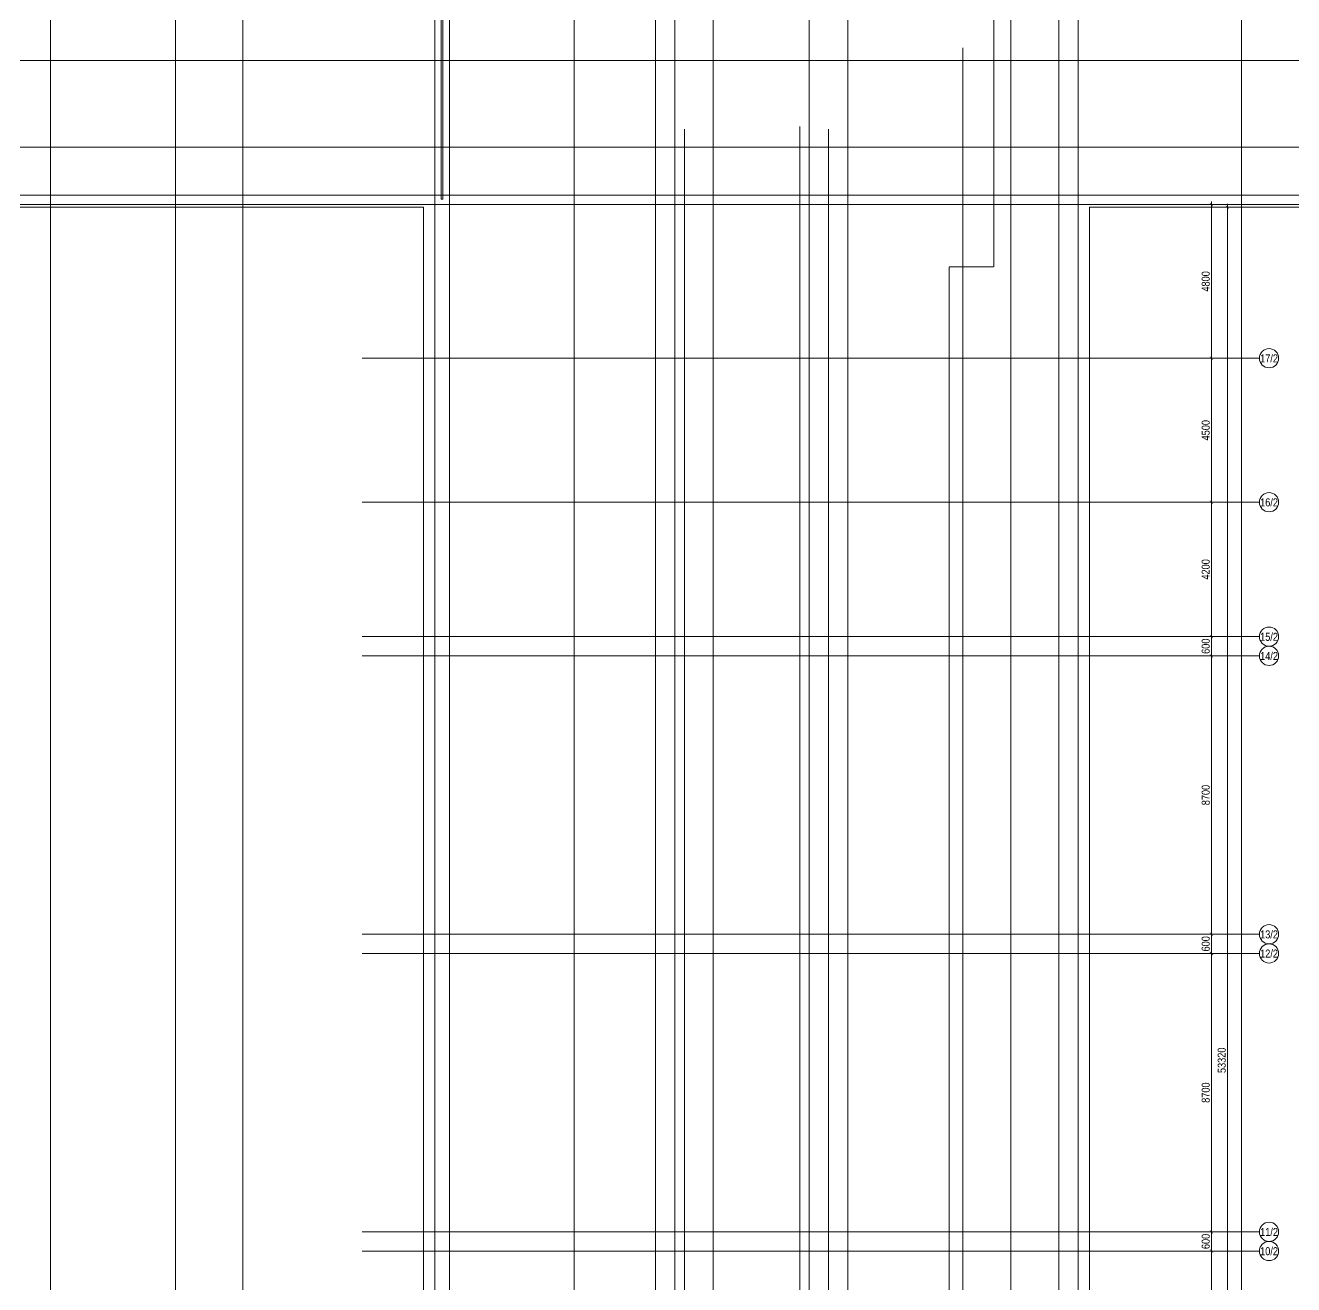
# Model space of a CAD drawing. Header units: millimetres. Extents: x -65509 to 912790, y 446 to 713294.
# Drawn here: x 142133 to 181755, y 592411 to 631762 of the extents above; entities that cross this region are included whole.
import ezdxf
from ezdxf.enums import TextEntityAlignment as Align

# ---------------------------------------------------------------- set-up
doc = ezdxf.new("R2010")
doc.units = ezdxf.units.MM
doc.linetypes.add('CENTER2', pattern=[28.575, 19.05, -3.175, 3.175, -3.175])
doc.linetypes.add('DASHED', pattern=[19.05, 12.7, -6.35])
doc.layers.get('Defpoints').update_dxf_attribs({"color": 250})
doc.layers.add('АР_Делит', color=250, linetype='Continuous', lineweight=0, plot=False)
for name, color, linetype, lineweight in [('АР_Колонны', 250, 'Continuous', 30), ('АР_Разрезы марка', 7, 'Continuous', 13), ('РД_Оси_100', 250, 'Continuous', 0), ('РД_Оси_размер', 250, 'Continuous', 0)]:
    doc.layers.add(name, color=color, linetype=linetype, lineweight=lineweight)
doc.styles.add('style1', font='ARIALN.TTF')
doc.styles.add('ккк', font='isocpeur.ttf', dxfattribs={"width": 0.85, "oblique": 15})
doc.dimstyles.new('Dim100_ареал', dxfattribs={"dimscale": 100, "dimtxt": 2.5, "dimasz": 1, "dimexe": 1, "dimexo": 1, "dimgap": 0.5, "dimtad": 1, "dimzin": 12, "dimdsep": 46, "dimtxsty": 'style1', "dimblk": 'ARCHTICK', "dimcen": 1, "dimdle": 1, "dimclrd": 256, "dimclre": 256, "dimaunit": 1, "dimadec": 0, "dimazin": 3, "dimtfac": 1, "dimtmove": 1, "dimatfit": 3, "dimldrblk": 'OPEN30', "dimfxl": 4, "dimfxlon": 1, "dimtolj": 1, "dimtzin": 0, "dimlwd": 9, "dimlwe": 9, "dimarcsym": 0})

# ---------------------------------------------------------------- blocks, each defined once
blk = doc.blocks.new('A-iden')
at = {"linetype": 'Continuous', "lineweight": 5}
blk.add_circle((0, -4), 3, dxfattribs=at)
at = {"color": 0, "linetype": 'Continuous', "lineweight": 20, "style": 'ккк', "width": 0.85}
blk.add_attdef('ID', text='', height=8, dxfattribs=at).set_placement((0.31, -3.85), align=Align.MIDDLE_CENTER)
blk = doc.blocks.new('_ArchTick')
at = {"color": 0, "linetype": 'ByBlock', "const_width": 0.15}
blk.add_lwpolyline([(-0.5, -0.5), (0.5, 0.5)], dxfattribs=at)
blk = doc.blocks.new('*D229')
at = {"layer": 'Defpoints', "color": 0, "transparency": 16777216}
for p in [(68364, 68320), (70364, 68320), (68364, 15000)]:
    blk.add_point(p, dxfattribs=at)
at = {"layer": 'РД_Оси_размер', "color": 0, "lineweight": 5, "transparency": 16777216}
for p, q in [((70164, 68320), (70464, 68320)), ((70364, 14900), (70364, 68420)), ((70164, 15000), (70464, 15000))]:
    blk.add_line(p, q, dxfattribs=at)
at = {"layer": 'РД_Оси_размер', "color": 0, "lineweight": 5, "transparency": 16777216, "xscale": 100, "yscale": 100, "zscale": 100}
for p, rotation in [((70364, 68320), 90), ((70364, 15000), 270)]:
    blk.add_blockref('_ArchTick', p, dxfattribs=dict(at, rotation=rotation))
at = {"layer": 'РД_Оси_размер', "color": 0, "transparency": 16777216, "insert": (70186, 41660), "char_height": 250, "attachment_point": 5, "rotation": 90, "style": 'style1'}
blk.add_mtext('\\A1;53320', dxfattribs=at)
blk = doc.blocks.new('_Open30')
at = {"color": 0, "linetype": 'ByBlock', "lineweight": -2}
for p, q in [((-1, 0.27), (0, 0)), ((0, 0), (-1, -0.27)), ((0, 0), (-1, 0))]:
    blk.add_line(p, q, dxfattribs=at)
blk = doc.blocks.new('*D207')
at = {"layer": 'Defpoints', "color": 0, "transparency": 16777216}
for p in [(68364, 68400), (68364, 63600), (69864, 63600)]:
    blk.add_point(p, dxfattribs=at)
at = {"layer": 'РД_Оси_размер', "color": 0, "lineweight": 5, "transparency": 16777216}
for p, q in [((69664, 68400), (69964, 68400)), ((69864, 68500), (69864, 63500)), ((69664, 63600), (69964, 63600))]:
    blk.add_line(p, q, dxfattribs=at)
at = {"layer": 'РД_Оси_размер', "color": 0, "lineweight": 5, "transparency": 16777216, "xscale": 100, "yscale": 100, "zscale": 100}
for p, rotation in [((69864, 68400), 90), ((69864, 63600), 270)]:
    blk.add_blockref('_ArchTick', p, dxfattribs=dict(at, rotation=rotation))
at = {"layer": 'РД_Оси_размер', "color": 0, "transparency": 16777216, "insert": (69686, 66000), "char_height": 250, "attachment_point": 5, "rotation": 90, "style": 'style1'}
blk.add_mtext('\\A1;4800', dxfattribs=at)
blk = doc.blocks.new('*D208')
at = {"layer": 'Defpoints', "color": 0, "transparency": 16777216}
for p in [(68364, 63600), (68364, 59100), (69864, 59100)]:
    blk.add_point(p, dxfattribs=at)
at = {"layer": 'РД_Оси_размер', "color": 0, "lineweight": 5, "transparency": 16777216}
for p, q in [((69664, 63600), (69964, 63600)), ((69864, 63700), (69864, 59000)), ((69664, 59100), (69964, 59100))]:
    blk.add_line(p, q, dxfattribs=at)
at = {"layer": 'РД_Оси_размер', "color": 0, "lineweight": 5, "transparency": 16777216, "xscale": 100, "yscale": 100, "zscale": 100}
for p, rotation in [((69864, 63600), 90), ((69864, 59100), 270)]:
    blk.add_blockref('_ArchTick', p, dxfattribs=dict(at, rotation=rotation))
at = {"layer": 'РД_Оси_размер', "color": 0, "transparency": 16777216, "insert": (69686, 61350), "char_height": 250, "attachment_point": 5, "rotation": 90, "style": 'style1'}
blk.add_mtext('\\A1;4500', dxfattribs=at)
blk = doc.blocks.new('*D201')
at = {"layer": 'Defpoints', "color": 0, "transparency": 16777216}
for p in [(68364, 59100), (68364, 54900), (69864, 54900)]:
    blk.add_point(p, dxfattribs=at)
at = {"layer": 'РД_Оси_размер', "color": 0, "lineweight": 5, "transparency": 16777216}
for p, q in [((69664, 59100), (69964, 59100)), ((69864, 59200), (69864, 54800)), ((69664, 54900), (69964, 54900))]:
    blk.add_line(p, q, dxfattribs=at)
at = {"layer": 'РД_Оси_размер', "color": 0, "lineweight": 5, "transparency": 16777216, "xscale": 100, "yscale": 100, "zscale": 100}
for p, rotation in [((69864, 59100), 90), ((69864, 54900), 270)]:
    blk.add_blockref('_ArchTick', p, dxfattribs=dict(at, rotation=rotation))
at = {"layer": 'РД_Оси_размер', "color": 0, "transparency": 16777216, "insert": (69686, 57000), "char_height": 250, "attachment_point": 5, "rotation": 90, "style": 'style1'}
blk.add_mtext('\\A1;4200', dxfattribs=at)
blk = doc.blocks.new('*D209')
at = {"layer": 'Defpoints', "color": 0, "transparency": 16777216}
for p in [(68364, 54900), (68364, 54300), (69864, 54300)]:
    blk.add_point(p, dxfattribs=at)
at = {"layer": 'РД_Оси_размер', "color": 0, "lineweight": 5, "transparency": 16777216}
for p, q in [((69664, 54900), (69964, 54900)), ((69864, 55000), (69864, 54200)), ((69664, 54300), (69964, 54300))]:
    blk.add_line(p, q, dxfattribs=at)
at = {"layer": 'РД_Оси_размер', "color": 0, "lineweight": 5, "transparency": 16777216, "xscale": 100, "yscale": 100, "zscale": 100}
for p, rotation in [((69864, 54900), 90), ((69864, 54300), 270)]:
    blk.add_blockref('_ArchTick', p, dxfattribs=dict(at, rotation=rotation))
at = {"layer": 'РД_Оси_размер', "color": 0, "transparency": 16777216, "insert": (69686, 54600), "char_height": 250, "attachment_point": 5, "rotation": 90, "style": 'style1'}
blk.add_mtext('\\A1;600', dxfattribs=at)
blk = doc.blocks.new('*D210')
at = {"layer": 'Defpoints', "color": 0, "transparency": 16777216}
for p in [(68364, 54300), (68364, 45600), (69864, 45600)]:
    blk.add_point(p, dxfattribs=at)
at = {"layer": 'РД_Оси_размер', "color": 0, "lineweight": 5, "transparency": 16777216}
for p, q in [((69664, 54300), (69964, 54300)), ((69864, 54400), (69864, 45500)), ((69664, 45600), (69964, 45600))]:
    blk.add_line(p, q, dxfattribs=at)
at = {"layer": 'РД_Оси_размер', "color": 0, "lineweight": 5, "transparency": 16777216, "xscale": 100, "yscale": 100, "zscale": 100}
for p, rotation in [((69864, 54300), 90), ((69864, 45600), 270)]:
    blk.add_blockref('_ArchTick', p, dxfattribs=dict(at, rotation=rotation))
at = {"layer": 'РД_Оси_размер', "color": 0, "transparency": 16777216, "insert": (69686, 49950), "char_height": 250, "attachment_point": 5, "rotation": 90, "style": 'style1'}
blk.add_mtext('\\A1;8700', dxfattribs=at)
blk = doc.blocks.new('*D211')
at = {"layer": 'Defpoints', "color": 0, "transparency": 16777216}
for p in [(68364, 45600), (68364, 45000), (69864, 45000)]:
    blk.add_point(p, dxfattribs=at)
at = {"layer": 'РД_Оси_размер', "color": 0, "lineweight": 5, "transparency": 16777216}
for p, q in [((69664, 45600), (69964, 45600)), ((69864, 45700), (69864, 44900)), ((69664, 45000), (69964, 45000))]:
    blk.add_line(p, q, dxfattribs=at)
at = {"layer": 'РД_Оси_размер', "color": 0, "lineweight": 5, "transparency": 16777216, "xscale": 100, "yscale": 100, "zscale": 100}
for p, rotation in [((69864, 45600), 90), ((69864, 45000), 270)]:
    blk.add_blockref('_ArchTick', p, dxfattribs=dict(at, rotation=rotation))
at = {"layer": 'РД_Оси_размер', "color": 0, "transparency": 16777216, "insert": (69686, 45300), "char_height": 250, "attachment_point": 5, "rotation": 90, "style": 'style1'}
blk.add_mtext('\\A1;600', dxfattribs=at)
blk = doc.blocks.new('*D212')
at = {"layer": 'Defpoints', "color": 0, "transparency": 16777216}
for p in [(68364, 45000), (68364, 36300), (69864, 36300)]:
    blk.add_point(p, dxfattribs=at)
at = {"layer": 'РД_Оси_размер', "color": 0, "lineweight": 5, "transparency": 16777216}
for p, q in [((69664, 45000), (69964, 45000)), ((69864, 45100), (69864, 36200)), ((69664, 36300), (69964, 36300))]:
    blk.add_line(p, q, dxfattribs=at)
at = {"layer": 'РД_Оси_размер', "color": 0, "lineweight": 5, "transparency": 16777216, "xscale": 100, "yscale": 100, "zscale": 100}
for p, rotation in [((69864, 45000), 90), ((69864, 36300), 270)]:
    blk.add_blockref('_ArchTick', p, dxfattribs=dict(at, rotation=rotation))
at = {"layer": 'РД_Оси_размер', "color": 0, "transparency": 16777216, "insert": (69686, 40650), "char_height": 250, "attachment_point": 5, "rotation": 90, "style": 'style1'}
blk.add_mtext('\\A1;8700', dxfattribs=at)
blk = doc.blocks.new('*D213')
at = {"layer": 'Defpoints', "color": 0, "transparency": 16777216}
for p in [(68364, 36300), (68364, 35700), (69864, 35700)]:
    blk.add_point(p, dxfattribs=at)
at = {"layer": 'РД_Оси_размер', "color": 0, "lineweight": 5, "transparency": 16777216}
for p, q in [((69664, 36300), (69964, 36300)), ((69864, 36400), (69864, 35600)), ((69664, 35700), (69964, 35700))]:
    blk.add_line(p, q, dxfattribs=at)
at = {"layer": 'РД_Оси_размер', "color": 0, "lineweight": 5, "transparency": 16777216, "xscale": 100, "yscale": 100, "zscale": 100}
for p, rotation in [((69864, 36300), 90), ((69864, 35700), 270)]:
    blk.add_blockref('_ArchTick', p, dxfattribs=dict(at, rotation=rotation))
at = {"layer": 'РД_Оси_размер', "color": 0, "transparency": 16777216, "insert": (69686, 36000), "char_height": 250, "attachment_point": 5, "rotation": 90, "style": 'style1'}
blk.add_mtext('\\A1;600', dxfattribs=at)
blk = doc.blocks.new('*D214')
at = {"layer": 'Defpoints', "color": 0, "transparency": 16777216}
for p in [(68364, 35700), (68364, 26400), (69864, 26400)]:
    blk.add_point(p, dxfattribs=at)
at = {"layer": 'РД_Оси_размер', "color": 0, "lineweight": 5, "transparency": 16777216}
for p, q in [((69664, 35700), (69964, 35700)), ((69864, 35800), (69864, 26300)), ((69664, 26400), (69964, 26400))]:
    blk.add_line(p, q, dxfattribs=at)
at = {"layer": 'РД_Оси_размер', "color": 0, "lineweight": 5, "transparency": 16777216, "xscale": 100, "yscale": 100, "zscale": 100}
for p, rotation in [((69864, 35700), 90), ((69864, 26400), 270)]:
    blk.add_blockref('_ArchTick', p, dxfattribs=dict(at, rotation=rotation))
at = {"layer": 'РД_Оси_размер', "color": 0, "transparency": 16777216, "insert": (69686, 31050), "char_height": 250, "attachment_point": 5, "rotation": 90, "style": 'style1'}
blk.add_mtext('\\A1;9300', dxfattribs=at)
blk = doc.blocks.new('СОШ_2200_АР_ОСИ_М100_28.05.24')
at = {"layer": 'АР_Делит', "color": 5, "linetype": 'DASHED'}
blk.add_lwpolyline([(114955, 135155), (114955, -355), (93595.036, -355), (93595.036, 13855), (94145, 13855), (94145, 68320), (66055, 68320), (66055, 13857.73), (83455, 13857.73), (83455, -355), (45245, -355), (45245, 13145), (44695, 13145), (44695, 26755), (45245, 26755), (45245, 68320), (20455, 68320), (20455, 26755), (27955, 26755), (27955, 13145), (-355, 13145), (-355, 100855)], dxfattribs=at)
at = {"layer": 'РД_Оси_100', "linetype": 'CENTER2'}
for p, q in [((37500, -6155), (37500, 139938.679)), ((49960, -6155), (49960, 139938.679)), ((63600, -6155), (63600, 139938.679)), ((65100, -6155), (65100, 139938.679)), ((70800, -6155), (70800, 90900)), ((62100, -6155), (62100, 73302.739)), ((-5954.958, 72900), (95715.503, 72900)), ((43327.994, 63600), (71363.995, 63600)), ((43327.994, 59100), (69455, 59100)), ((43327.994, 59100), (71363.995, 59100))]:
    blk.add_line(p, q, dxfattribs=at)
at = {"layer": 'РД_Оси_100', "color": 1, "linetype": 'CENTER2'}
blk.add_line((39600, -6155), (39600, 139938.679), dxfattribs=at)
blk.add_lwpolyline([(33600, 139938.679), (33600, -6155)], dxfattribs=at)
at = {"layer": 'РД_Оси_100', "linetype": 'CENTER2'}
for points in [[(45530, 139938.679), (45600, 139538.679), (45600, -6163.457)], [(46060, -6163.105), (46060, 139538.679), (46130, 139938.679)], [(52500, 139938.679), (52500, -5755), (52358.276, -6155)], [(53100, 139938.679), (53100, -5755), (52949.266, -6155)], [(54300, 139938.679), (54300, -6155)], [(57300, 139938.679), (57300, -6155)], [(58500, 139938.679), (58500, -6155)], [(65700, -6155), (65700, 139938.679)], [(53400, 70753.904), (53400, -5755), (53550, -6155)], [(57000, 70839.76), (57000, -5755), (56700, -6155)], [(57900, 70753.904), (57900, -6155)], [(119910, 70200), (-5954.958, 70200)], [(95715.503, 68700), (-5454.958, 68700), (-5954.958, 68850)], [(78274.959, 68400), (-5454.958, 68400), (-5954.958, 68250)], [(43327.994, 54900), (71363.995, 54900)], [(43327.994, 54300), (71363.995, 54300)], [(43327.994, 45600), (71363.995, 45600)], [(43327.994, 45000), (71363.995, 45000)], [(43327.994, 36300), (71363.995, 36300)], [(43327.994, 35700), (71363.995, 35700)]]:
    blk.add_lwpolyline(points, dxfattribs=at)
at = {"layer": 'РД_Оси_100', "color": 0}
ref = blk.add_blockref('A-iden', (71663.995, 64000), dxfattribs=dict(at, xscale=100, yscale=100, zscale=100))
ref.add_attrib('ID', '17/2', dxfattribs={"layer": '0', "linetype": 'Continuous', "height": 250, "style": 'style1'}).set_placement((71663.995, 63600), align=Align.MIDDLE)
ref = blk.add_blockref('A-iden', (71663.995, 59500), dxfattribs=dict(at, xscale=100, yscale=100, zscale=100))
ref.add_attrib('ID', '16/2', dxfattribs={"layer": '0', "linetype": 'Continuous', "height": 250, "style": 'style1'}).set_placement((71663.995, 59100), align=Align.MIDDLE)
ref = blk.add_blockref('A-iden', (71663.995, 55300), dxfattribs=dict(at, xscale=100, yscale=100, zscale=100))
ref.add_attrib('ID', '15/2', dxfattribs={"layer": '0', "linetype": 'Continuous', "height": 250, "style": 'style1'}).set_placement((71663.995, 54900), align=Align.MIDDLE)
ref = blk.add_blockref('A-iden', (71663.995, 54700), dxfattribs=dict(at, xscale=100, yscale=100, zscale=100))
ref.add_attrib('ID', '14/2', dxfattribs={"layer": '0', "linetype": 'Continuous', "height": 250, "style": 'style1'}).set_placement((71663.995, 54300), align=Align.MIDDLE)
ref = blk.add_blockref('A-iden', (71663.995, 46000), dxfattribs=dict(at, xscale=100, yscale=100, zscale=100))
ref.add_attrib('ID', '13/2', dxfattribs={"layer": '0', "linetype": 'Continuous', "height": 250, "style": 'style1'}).set_placement((71663.995, 45600), align=Align.MIDDLE)
ref = blk.add_blockref('A-iden', (71663.995, 45400), dxfattribs=dict(at, xscale=100, yscale=100, zscale=100))
ref.add_attrib('ID', '12/2', dxfattribs={"layer": '0', "linetype": 'Continuous', "height": 250, "style": 'style1'}).set_placement((71663.995, 45000), align=Align.MIDDLE)
ref = blk.add_blockref('A-iden', (71663.995, 36700), dxfattribs=dict(at, xscale=100, yscale=100, zscale=100))
ref.add_attrib('ID', '11/2', dxfattribs={"layer": '0', "linetype": 'Continuous', "height": 250, "style": 'style1'}).set_placement((71663.995, 36300), align=Align.MIDDLE)
ref = blk.add_blockref('A-iden', (71663.995, 36100), dxfattribs=dict(at, xscale=100, yscale=100, zscale=100))
ref.add_attrib('ID', '10/2', dxfattribs={"layer": '0', "linetype": 'Continuous', "height": 250, "style": 'style1'}).set_placement((71663.995, 35700), align=Align.MIDDLE)
at = {"layer": 'РД_Оси_размер'}
for base, p1, p2, picture, middle in [((69863.995, 63600), (68363.995, 68400), (68363.995, 63600), '*D207', (69686.352, 66000)), ((70363.995, 68320), (68363.995, 15000), (68363.995, 68320), '*D229', (70186.352, 41660)), ((69863.995, 59100), (68363.995, 63600), (68363.995, 59100), '*D208', (69686.352, 61350)), ((69863.995, 54900), (68363.995, 59100), (68363.995, 54900), '*D201', (69686.352, 57000)), ((69863.995, 54300), (68363.995, 54900), (68363.995, 54300), '*D209', (69686.352, 54600)), ((69863.995, 45600), (68363.995, 54300), (68363.995, 45600), '*D210', (69686.352, 49950)), ((69863.995, 45000), (68363.995, 45600), (68363.995, 45000), '*D211', (69686.352, 45300)), ((69863.995, 36300), (68363.995, 45000), (68363.995, 36300), '*D212', (69686.352, 40650)), ((69863.995, 35700), (68363.995, 36300), (68363.995, 35700), '*D213', (69686.352, 36000)), ((69863.995, 26400), (68363.995, 35700), (68363.995, 26400), '*D214', (69686.352, 31050))]:
    dim = blk.add_linear_dim(base=base, p1=p1, p2=p2, angle=90, dimstyle='Dim100_ареал', dxfattribs=at)
    dim.commit()
    dim.dimension.update_dxf_attribs({"geometry": picture, "text_midpoint": middle})

msp = doc.modelspace()

# ---------------------------------------------------------------- linework, layer by layer
at = {"layer": 'АР_Колонны', "color": 7, "lineweight": 13}
msp.add_lwpolyline([(155172.514, 658360.764), (155172.666, 626335.77), (155122.741, 626335.77), (155122.589, 658360.764)], close=True, dxfattribs=at)
at = {"layer": 'АР_Разрезы марка', "linetype": 'DASHED', "lineweight": 0}
msp.add_lwpolyline([(170992.909, 556167.564), (170992.909, 624219.263), (172387.702, 624219.263), (172387.702, 661361.751), (164980.057, 661361.751), (164980.057, 691578.567)], dxfattribs=at)

# ---------------------------------------------------------------- block references
at = {"layer": 'РД_Оси_100'}
msp.add_blockref('СОШ_2200_АР_ОСИ_М100_28.05.24', (109322.589, 557760.764), dxfattribs=at)

doc.saveas('drawing.dxf')
